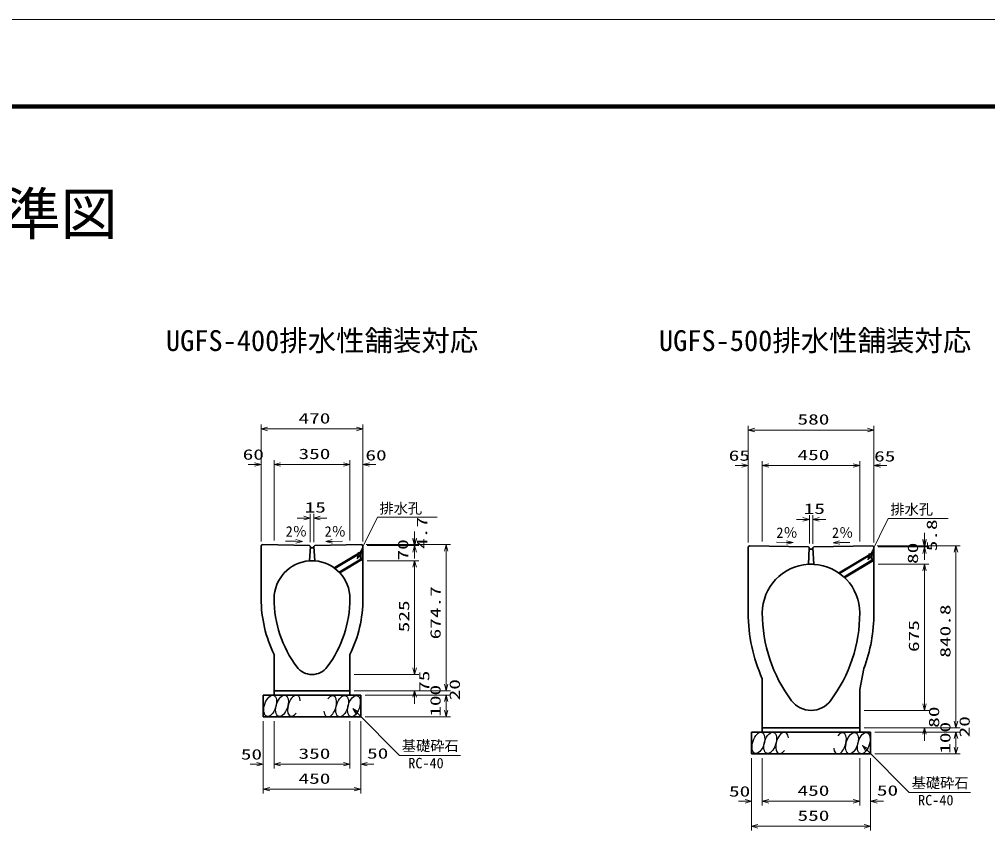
# Model space of a CAD drawing. Units: millimetres on the paper. Extents: x 0 to 841, y 0 to 594.
# Drawn here: x 443.8 to 667.4, y 406.7 to 594 of the extents above; entities that cross this region are included whole.
import ezdxf
from ezdxf.enums import TextEntityAlignment as Align

# ---------------------------------------------------------------- set-up
doc = ezdxf.new("R2010")
doc.units = ezdxf.units.MM
doc.linetypes.add('DASHED', pattern=[7.5, 6, -1.5])
for name, color, linetype, lineweight in [('D-STR-DIM（寸法）', 7, 'Continuous', 13), ('D-STR-HTXT(基礎砕石-旗)', 7, 'Continuous', 13), ('D-STR-HTXT（WS-旗）', 7, 'Continuous', 13), ('D-STR-STRF(グリ)', 7, 'Continuous', 25), ('D-STR（構造物WS）', 1, 'Continuous', 35), ('D-STR（構造物）', 1, 'Continuous', 35), ('D-TTL-LINE（区切線）', 7, 'Continuous', 18), ('D-TTL（外枠）', 2, 'Continuous', 140)]:
    doc.layers.add(name, color=color, linetype=linetype, lineweight=lineweight)
doc.layers.add('D-STR-TXT(文字)', color=7, linetype='Continuous')
doc.styles.add('ＭＳ ゴシック', font='')
doc.styles.get('ＭＳ ゴシック').set_extended_font_data('MS Gothic')

# ---------------------------------------------------------------- blocks, each defined once
blk = doc.blocks.new('_Open30')
at = {"color": 7, "linetype": 'Continuous', "lineweight": 13}
for p, q in [((-1, 0.2679), (0, 0)), ((0, 0), (-1, -0.2679)), ((0, 0), (-1, 0))]:
    blk.add_line(p, q, dxfattribs=at)

msp = doc.modelspace()

# ---------------------------------------------------------------- linework, layer by layer
at = {"layer": 'D-STR-DIM（寸法）'}
for p, q in [((499.634, 492.242), (499.634, 500.45)), ((501.134, 499.45), (521.634, 499.45)), ((523.134, 492.242), (523.134, 500.45)), ((612.107, 491.997), (612.107, 500.206)), ((613.607, 499.206), (639.607, 499.206)), ((641.107, 491.997), (641.107, 500.206)), ((499.634, 473.51), (499.634, 492.242)), ((502.634, 473.7), (502.634, 492.242)), ((502.634, 473.7), (502.634, 492.242)), ((520.134, 473.705), (520.134, 492.242)), ((520.134, 473.705), (520.134, 492.242)), ((523.134, 473.51), (523.134, 492.242)), ((612.107, 473.261), (612.107, 491.997)), ((615.357, 473.45), (615.357, 491.997)), ((615.357, 473.45), (615.357, 491.997)), ((637.857, 473.46), (637.857, 491.997)), ((637.857, 473.46), (637.857, 491.997)), ((641.107, 473.237), (641.107, 491.997)), ((498.134, 491.242), (496.634, 491.242)), ((504.134, 491.242), (505.634, 491.242)), ((504.134, 491.242), (518.634, 491.242)), ((518.634, 491.242), (517.134, 491.242)), ((524.634, 491.242), (526.134, 491.242)), ((610.607, 490.997), (609.107, 490.997)), ((616.857, 490.997), (618.357, 490.997)), ((616.857, 490.997), (636.357, 490.997)), ((636.357, 490.997), (634.857, 490.997)), ((642.607, 490.997), (644.107, 490.997)), ((509.486, 478.893), (507.986, 478.893)), ((510.986, 473.299), (510.986, 479.893)), ((511.777, 473.283), (511.777, 479.893)), ((513.277, 478.893), (514.777, 478.893)), ((624.715, 478.576), (623.215, 478.576)), ((626.215, 472.983), (626.215, 479.576)), ((627.006, 472.967), (627.006, 479.576)), ((628.506, 478.576), (630.006, 478.576)), ((535.077, 474.255), (535.077, 475.755)), ((535.077, 474.037), (535.077, 475.537)), ((652.799, 474.01), (652.799, 475.51)), ((652.799, 473.737), (652.799, 475.237)), ((505.294, 473.576), (507.655, 473.529)), ((518.424, 473.558), (516.062, 473.511)), ((523.884, 472.755), (543.337, 472.755)), ((523.884, 472.755), (536.077, 472.755)), ((524.106, 472.537), (536.077, 472.537)), ((524.106, 472.537), (536.077, 472.537)), ((618.592, 473.298), (620.954, 473.251)), ((635.583, 473.28), (633.222, 473.233)), ((641.858, 472.51), (653.799, 472.51)), ((642.107, 472.237), (653.799, 472.237)), ((642.107, 472.237), (653.799, 472.237)), ((642.858, 472.51), (661.06, 472.51)), ((535.077, 471.037), (535.077, 469.537)), ((542.337, 440.525), (542.337, 471.255)), ((652.799, 470.737), (652.799, 469.237)), ((660.06, 431.975), (660.06, 471.01)), ((524.134, 469.025), (536.077, 469.025)), ((524.134, 469.025), (536.077, 469.025)), ((535.077, 444.275), (535.077, 467.525)), ((535.077, 467.525), (535.077, 466.025)), ((642.107, 468.22), (653.799, 468.22)), ((642.107, 468.22), (653.799, 468.22)), ((652.799, 435.975), (652.799, 466.72)), ((652.799, 466.72), (652.799, 465.22)), ((535.077, 444.275), (535.077, 445.775)), ((521.134, 442.775), (536.077, 442.775)), ((521.134, 442.775), (536.077, 442.775)), ((542.337, 440.525), (542.337, 442.025)), ((521.134, 439.025), (543.337, 439.025)), ((521.134, 439.025), (536.077, 439.025)), ((521.134, 439.025), (543.337, 439.025)), ((523.634, 438.025), (543.337, 438.025)), ((523.634, 438.025), (543.337, 438.025)), ((535.077, 437.525), (535.077, 436.025)), ((542.337, 434.525), (542.337, 436.525)), ((542.337, 436.525), (542.337, 435.025)), ((652.799, 435.975), (652.799, 437.475)), ((638.857, 434.475), (653.799, 434.475)), ((638.857, 434.475), (653.799, 434.475)), ((500.134, 432.025), (500.134, 421.057)), ((502.634, 432.025), (502.634, 421.057)), ((502.634, 432.025), (502.634, 421.057)), ((520.134, 432.025), (520.134, 421.057)), ((520.134, 432.025), (520.134, 421.057)), ((522.634, 432.025), (522.634, 421.057)), ((523.634, 433.025), (543.337, 433.025)), ((660.06, 431.975), (660.06, 433.475)), ((638.857, 430.475), (661.06, 430.475)), ((638.857, 430.475), (653.799, 430.475)), ((638.857, 430.475), (661.06, 430.475)), ((641.357, 429.475), (661.06, 429.475)), ((641.357, 429.475), (661.06, 429.475)), ((652.799, 428.975), (652.799, 427.475)), ((660.06, 425.975), (660.06, 427.975)), ((660.06, 427.975), (660.06, 426.475)), ((612.857, 423.475), (612.857, 412.508)), ((615.357, 423.475), (615.357, 412.508)), ((615.357, 423.475), (615.357, 412.508)), ((637.857, 423.475), (637.857, 412.508)), ((637.857, 423.475), (637.857, 412.508)), ((640.357, 423.475), (640.357, 412.508)), ((641.357, 424.475), (661.06, 424.475)), ((498.634, 422.057), (497.134, 422.057)), ((500.134, 421.057), (500.134, 415.284)), ((504.134, 422.057), (505.634, 422.057)), ((504.134, 422.057), (518.634, 422.057)), ((518.634, 422.057), (517.134, 422.057)), ((522.634, 421.057), (522.634, 415.284)), ((524.134, 422.057), (525.634, 422.057)), ((501.634, 416.284), (521.134, 416.284)), ((611.357, 413.508), (609.857, 413.508)), ((612.857, 412.508), (612.857, 406.734)), ((616.857, 413.508), (618.357, 413.508)), ((616.857, 413.508), (636.357, 413.508)), ((636.357, 413.508), (634.857, 413.508)), ((640.357, 412.508), (640.357, 406.734)), ((641.857, 413.508), (643.357, 413.508)), ((614.357, 407.734), (638.857, 407.734))]:
    msp.add_line(p, q, dxfattribs=at)
at = {"layer": 'D-STR-HTXT(基礎砕石-旗)'}
for points in [[(545.678, 424.052), (531.575, 424.052), (521.852, 433.868)], [(663.401, 415.502), (649.297, 415.502), (639.574, 425.319)]]:
    msp.add_lwpolyline(points, dxfattribs=at)
at = {"layer": 'D-STR-HTXT（WS-旗）'}
for points in [[(540.261, 479.065), (526.473, 479.065), (522.432, 470.854)], [(658.234, 478.82), (644.446, 478.82), (640.405, 470.609)]]:
    msp.add_lwpolyline(points, dxfattribs=at)
at = {"layer": 'D-STR-STRF(グリ)'}
for centre, major_axis in [((501.729, 435.548), (0.79, 2.421)), ((504.45, 435.548), (0.79, 2.421)), ((518.338, 435.467), (-0.771, -2.427)), ((521.06, 435.489), (-0.771, -2.427)), ((614.452, 426.998), (0.79, 2.421)), ((617.173, 426.998), (0.79, 2.421)), ((636.061, 426.917), (-0.771, -2.427)), ((638.782, 426.939), (-0.771, -2.427))]:
    msp.add_ellipse(centre, major_axis=major_axis, ratio=0.5139, dxfattribs=at)
for centre, major_axis in [((507.191, 435.548), (0.79, 2.421)), ((515.598, 435.445), (-0.771, -2.427)), ((619.914, 426.998), (0.79, 2.421)), ((633.321, 426.896), (-0.771, -2.427))]:
    msp.add_ellipse(centre, major_axis=major_axis, ratio=0.5139, start_param=5.3575563, end_param=10.3750652, dxfattribs=at)
at = {"layer": 'D-STR（構造物WS）'}
for p, q in [((516.512, 467.365), (522.976, 471.243)), ((516.643, 467.268), (522.559, 470.818)), ((517.63, 466.403), (523.059, 469.66)), ((523.059, 471.16), (522.559, 470.86)), ((522.559, 470.86), (522.559, 469.66)), ((522.559, 469.66), (523.059, 469.66)), ((522.812, 471.407), (523.059, 471.16)), ((523.059, 471.16), (523.059, 469.36)), ((632.923, 466.154), (640.95, 470.97)), ((633.138, 466.108), (640.532, 470.545)), ((640.532, 470.587), (641.032, 470.887)), ((640.532, 469.387), (640.532, 470.587)), ((640.785, 471.135), (641.032, 470.887)), ((641.032, 470.887), (641.032, 469.087)), ((523.059, 469.36), (517.812, 466.212)), ((523.059, 469.36), (522.756, 469.185)), ((522.756, 469.177), (523.059, 469.352)), ((634.174, 465.272), (641.032, 469.387)), ((641.032, 469.096), (634.365, 465.095)), ((641.032, 469.387), (640.532, 469.387)), ((641.032, 469.087), (640.729, 468.912))]:
    msp.add_line(p, q, dxfattribs=at)
at = {"layer": 'D-STR（構造物）'}
for p, q in [((499.884, 472.755), (499.634, 472.51)), ((499.634, 472.51), (499.634, 460.275)), ((510.759, 472.537), (499.884, 472.755)), ((510.991, 472.283), (510.759, 472.537)), ((510.991, 472.283), (510.759, 469.003)), ((511.237, 472.033), (511.382, 472.033)), ((511.527, 472.033), (511.382, 472.033)), ((511.777, 472.283), (512.009, 472.537)), ((511.777, 472.283), (512.009, 469.003)), ((512.009, 472.537), (522.884, 472.755)), ((522.884, 472.755), (523.134, 472.51)), ((523.134, 472.51), (523.134, 460.275)), ((612.107, 472.261), (612.361, 472.51)), ((612.107, 472.261), (612.107, 456.971)), ((612.361, 472.51), (625.983, 472.237)), ((625.982, 468.202), (626.21, 471.983)), ((626.215, 471.983), (625.983, 472.237)), ((627, 471.983), (627.232, 472.237)), ((627, 471.983), (627.232, 468.202)), ((627.232, 472.237), (640.858, 472.51)), ((641.107, 472.265), (640.858, 472.51)), ((641.107, 472.265), (641.107, 456.975)), ((626.46, 471.733), (626.605, 471.733)), ((626.75, 471.733), (626.605, 471.733)), ((502.634, 438.025), (502.634, 447.371)), ((520.134, 438.025), (520.134, 447.371)), ((638.804, 444.125), (637.857, 439.311)), ((615.357, 429.475), (615.357, 441.811)), ((502.634, 439.025), (520.134, 439.025)), ((637.857, 429.475), (637.857, 439.311)), ((500.134, 438.025), (522.634, 438.025)), ((500.134, 433.025), (500.134, 438.025)), ((522.634, 433.025), (522.634, 438.025)), ((500.134, 433.025), (522.634, 433.025)), ((612.857, 429.475), (640.357, 429.475)), ((612.857, 424.475), (612.857, 429.475)), ((615.357, 430.475), (637.857, 430.475)), ((640.357, 424.475), (640.357, 429.475)), ((612.857, 424.475), (640.357, 424.475))]:
    msp.add_line(p, q, dxfattribs=at)
for centre, radius, start, end in [((511.237, 472.283), 0.25, 180, 270), ((511.527, 472.283), 0.25, 270, 0), ((626.46, 471.983), 0.25, 180, 270), ((626.75, 471.983), 0.25, 270, 0), ((511.384, 460.275), 8.75, 94.09604, 180), ((511.384, 460.274), 8.751, 0.0017, 85.89996), ((626.607, 456.975), 11.25, 93.18614, 180), ((626.615, 456.978), 11.242, 359.98424, 86.853), ((528.884, 460.275), 29.25, 180, 206.17693), ((528.884, 460.275), 26.25, 180, 216.86989), ((493.884, 460.275), 26.25, 323.13008, 0), ((493.884, 460.275), 29.25, 333.82303, 0), ((649.107, 456.975), 37, 180, 204.19412), ((649.107, 456.975), 33.75, 180, 216.86989), ((604.107, 456.975), 33.75, 323.13011, 0), ((604.107, 456.975), 37, 339.67799, 0), ((511.384, 447.15), 4.375, 216.86987, 323.13008), ((626.607, 440.1), 5.625, 216.8699, 323.13013)]:
    msp.add_arc(centre, radius, start, end, dxfattribs=at)
at = {"layer": 'D-STR（構造物）', "linetype": 'DASHED'}
for centre, radius, start, end in [((511.384, 460.265), 8.76, 85.9087, 94.0913), ((626.615, 456.978), 11.242, 86.853, 93.22661)]:
    msp.add_arc(centre, radius, start, end, dxfattribs=at)
at = {"layer": 'D-TTL-LINE（区切線）'}
msp.add_line((841, 594), (0, 594), dxfattribs=at)
at = {"layer": 'D-TTL（外枠）'}
msp.add_line((820.9, 573.9), (20.1, 573.9), dxfattribs=at)

# ---------------------------------------------------------------- block references
at = {"layer": 'D-STR-DIM（寸法）', "xscale": 1.5, "yscale": 1.5}
for p, rotation in [((499.634, 499.45), 180), ((612.107, 499.206), 180), ((502.634, 491.242), 180), ((502.634, 491.242), 180), ((523.134, 491.242), 180), ((615.357, 490.997), 180), ((615.357, 490.997), 180), ((641.107, 490.997), 180), ((511.777, 478.893), 180), ((627.006, 478.576), 180), ((535.077, 472.755), 270), ((535.077, 472.537), 270), ((652.799, 472.51), 270), ((509.155, 473.499), 358.85424), ((514.562, 473.481), 181.14576), ((535.077, 472.537), 90), ((542.337, 472.755), 90), ((622.454, 473.221), 358.85424), ((631.722, 473.203), 181.14576), ((652.799, 472.237), 270), ((652.799, 472.237), 90), ((660.06, 472.51), 90), ((535.077, 469.025), 90), ((535.077, 469.025), 90), ((652.799, 468.22), 90), ((652.799, 468.22), 90), ((535.077, 442.775), 270), ((535.077, 442.775), 270), ((542.337, 439.025), 270), ((542.337, 439.025), 270), ((535.077, 439.025), 90), ((542.337, 438.025), 90), ((542.337, 438.025), 90), ((652.799, 434.475), 270), ((652.799, 434.475), 270), ((542.337, 433.025), 270), ((660.06, 430.475), 270), ((660.06, 430.475), 270), ((652.799, 430.475), 90), ((660.06, 429.475), 90), ((660.06, 429.475), 90), ((660.06, 424.475), 270), ((502.634, 422.057), 180), ((502.634, 422.057), 180), ((522.634, 422.057), 180), ((500.134, 416.284), 180), ((615.357, 413.508), 180), ((615.357, 413.508), 180), ((640.357, 413.508), 180), ((612.857, 407.734), 180)]:
    msp.add_blockref('_Open30', p, dxfattribs=dict(at, rotation=rotation))
for p in [(523.134, 499.45), (641.107, 499.206), (499.634, 491.242), (520.134, 491.242), (520.134, 491.242), (612.107, 490.997), (637.857, 490.997), (637.857, 490.997), (510.986, 478.893), (626.215, 478.576), (500.134, 422.057), (520.134, 422.057), (520.134, 422.057), (522.634, 416.284), (612.857, 413.508), (637.857, 413.508), (637.857, 413.508), (640.357, 407.734)]:
    msp.add_blockref('_Open30', p, dxfattribs=at)
at = {"layer": 'D-STR-HTXT(基礎砕石-旗)', "xscale": 1.5, "yscale": 1.5, "rotation": 134.72505}
for p in [(520.796, 434.934), (638.519, 426.384)]:
    msp.add_blockref('_Open30', p, dxfattribs=at)
at = {"layer": 'D-STR-HTXT（WS-旗）', "xscale": 1.5, "yscale": 1.5, "rotation": 243.798}
for p in [(521.77, 469.508), (639.743, 469.263)]:
    msp.add_blockref('_Open30', p, dxfattribs=at)

# ---------------------------------------------------------------- texts
at = {"layer": 'D-STR-DIM（寸法）', "style": 'ＭＳ ゴシック', "width": 1.5}
for s, p in [('470', (508.259, 499.988)), ('580', (623.482, 499.743)), ('60', (495.37, 491.636)), ('350', (508.259, 491.779)), ('60', (523.704, 491.465)), ('65', (607.588, 491.391)), ('450', (623.482, 491.535)), ('65', (641.172, 491.22)), ('15', (509.668, 479.43)), ('15', (624.897, 479.114)), ('50', (494.937, 422.424)), ('350', (508.259, 422.595)), ('50', (524.086, 422.632)), ('450', (508.259, 416.821)), ('50', (607.659, 413.875)), ('450', (623.482, 414.045)), ('50', (641.809, 414.082)), ('550', (623.482, 408.272))]:
    msp.add_text(s, height=2.405, dxfattribs=at).set_placement(p, align=Align.BOTTOM_LEFT)
for s, p in [('4.7', (538.69, 471.777)), ('5.8', (656.412, 471.218)), ('70', (534.311, 469.1)), ('80', (652.033, 468.295)), ('674.7', (541.8, 450.89)), ('525', (534.539, 452.52)), ('840.8', (659.522, 446.659)), ('675', (652.262, 447.968)), ('75', (539.185, 438.767)), ('20', (546.251, 436.806)), ('100', (541.8, 433.025)), ('80', (656.908, 430.471)), ('100', (659.522, 424.475)), ('20', (663.974, 428.256))]:
    msp.add_text(s, height=2.405, rotation=90, dxfattribs=at).set_placement(p, align=Align.BOTTOM_LEFT)
at = {"layer": 'D-STR-DIM（寸法）', "style": 'ＭＳ ゴシック'}
for rotation, p in [(0.01, (505.301, 473.875)), (359.99, (514.28, 473.871)), (0.01, (618.6, 473.597)), (359.99, (631.439, 473.594))]:
    msp.add_text('2％', height=2.405, rotation=rotation, dxfattribs=at).set_placement(p, align=Align.BOTTOM_LEFT)
at = {"layer": 'D-STR-HTXT(基礎砕石-旗)', "style": 'ＭＳ ゴシック'}
for s, p in [('基礎砕石', (532.11, 424.388)), ('RC-40', (533.598, 420.402)), ('基礎砕石', (649.833, 415.838)), ('RC-40', (651.32, 411.852))]:
    msp.add_text(s, height=2.405, dxfattribs=at).set_placement(p, align=Align.BOTTOM_LEFT)
at = {"layer": 'D-STR-HTXT（WS-旗）', "style": 'ＭＳ ゴシック'}
for p in [(526.954, 479.217), (644.927, 478.972)]:
    msp.add_text('排水孔', height=2.405, dxfattribs=at).set_placement(p, align=Align.BOTTOM_LEFT)
at = {"layer": 'D-STR-TXT(文字)', "style": 'ＭＳ ゴシック'}
for s, height, p in [('都市型側溝標準図', 9.621, (361.512, 541.419)), ('UGFS-400排水性舗装対応', 4.811, (477.64, 516.001)), ('UGFS-500排水性舗装対応', 4.811, (591.481, 516.001))]:
    msp.add_text(s, height=height, dxfattribs=at).set_placement(p, align=Align.BOTTOM_LEFT)

doc.saveas('drawing.dxf')
